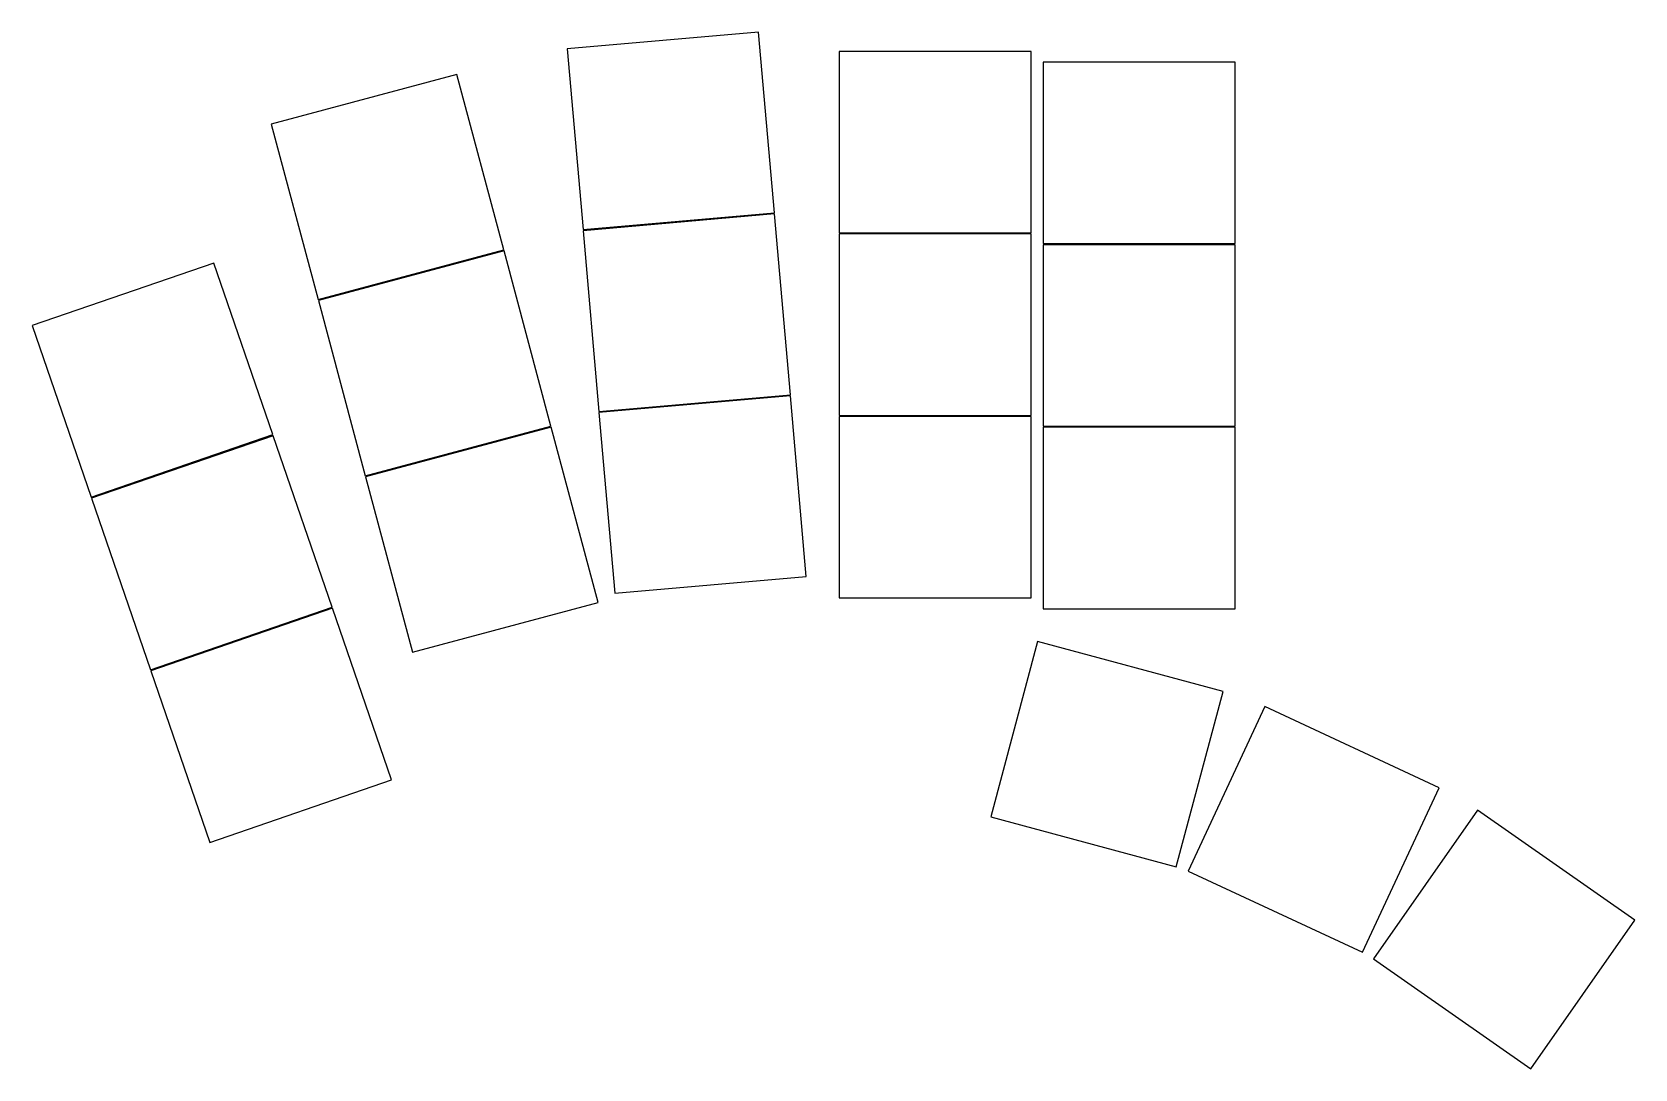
# Model space of a CAD drawing. Header units: millimetres. Extents: x -28 to 122, y -33 to 64.
import ezdxf

# ---------------------------------------------------------------- set-up
doc = ezdxf.new("R2010")
doc.units = ezdxf.units.MM

msp = doc.modelspace()

# ---------------------------------------------------------------- linework, layer by layer
for p, q in [((39.87, 63.64), (22.04, 62.08)), ((41.34, 46.8), (39.87, 63.64)), ((22.04, 62.08), (23.51, 45.24)), ((65.27, 61.84), (47.37, 61.84)), ((47.37, 61.84), (47.37, 44.94)), ((65.27, 44.94), (65.27, 61.84)), ((84.27, 60.84), (66.37, 60.84)), ((66.37, 60.84), (66.37, 43.94)), ((84.27, 43.94), (84.27, 60.84)), ((11.75, 59.68), (-5.54, 55.05)), ((16.12, 43.36), (11.75, 59.68)), ((-5.54, 55.05), (-1.17, 38.73)), ((23.51, 45.24), (41.34, 46.8)), ((41.35, 46.7), (23.52, 45.14)), ((42.83, 29.87), (41.35, 46.7)), ((23.52, 45.14), (24.99, 28.31)), ((47.37, 44.94), (65.27, 44.94)), ((65.27, 44.84), (47.37, 44.84)), ((47.37, 44.84), (47.37, 27.94)), ((65.27, 27.94), (65.27, 44.84)), ((-1.17, 38.73), (16.12, 43.36)), ((66.37, 43.94), (84.27, 43.94)), ((84.27, 43.84), (66.37, 43.84)), ((66.37, 43.84), (66.37, 26.94)), ((84.27, 26.94), (84.27, 43.84)), ((-10.89, 42.12), (-27.82, 36.3)), ((-5.39, 26.15), (-10.89, 42.12)), ((16.15, 43.26), (-1.14, 38.63)), ((20.52, 26.94), (16.15, 43.26)), ((-1.14, 38.63), (3.23, 22.31)), ((-27.82, 36.3), (-22.32, 20.32)), ((24.99, 28.31), (42.83, 29.87)), ((42.83, 29.77), (25, 28.21)), ((44.31, 12.93), (42.83, 29.77)), ((3.23, 22.31), (20.52, 26.94)), ((25, 28.21), (26.48, 11.37)), ((47.37, 27.94), (65.27, 27.94)), ((65.27, 27.84), (47.37, 27.84)), ((47.37, 27.84), (47.37, 10.94)), ((65.27, 10.94), (65.27, 27.84)), ((66.37, 26.94), (84.27, 26.94)), ((-22.32, 20.32), (-5.39, 26.15)), ((-5.36, 26.05), (-22.28, 20.22)), ((0.14, 10.07), (-5.36, 26.05)), ((20.55, 26.84), (3.26, 22.21)), ((24.92, 10.52), (20.55, 26.84)), ((84.27, 26.84), (66.37, 26.84)), ((66.37, 26.84), (66.37, 9.94)), ((84.27, 9.94), (84.27, 26.84)), ((3.26, 22.21), (7.63, 5.89)), ((-22.28, 20.22), (-16.78, 4.24)), ((26.48, 11.37), (44.31, 12.93)), ((7.63, 5.89), (24.92, 10.52)), ((47.37, 10.94), (65.27, 10.94)), ((-16.78, 4.24), (0.14, 10.07)), ((0.18, 9.98), (-16.75, 4.15)), ((5.68, -6), (0.18, 9.98)), ((66.37, 9.94), (84.27, 9.94)), ((65.86, 6.87), (61.49, -9.46)), ((83.15, 2.24), (65.86, 6.87)), ((-16.75, 4.15), (-11.25, -11.83)), ((78.78, -14.09), (83.15, 2.24)), ((87.04, 0.82), (79.9, -14.5)), ((103.27, -6.74), (87.04, 0.82)), ((-11.25, -11.83), (5.68, -6)), ((96.12, -22.06), (103.27, -6.74)), ((106.85, -8.81), (97.15, -22.66)), ((121.51, -19.08), (106.85, -8.81)), ((61.49, -9.46), (78.78, -14.09)), ((79.9, -14.5), (96.12, -22.06)), ((111.82, -32.92), (121.51, -19.08)), ((97.15, -22.66), (111.82, -32.92))]:
    msp.add_line(p, q)

doc.saveas('drawing.dxf')
